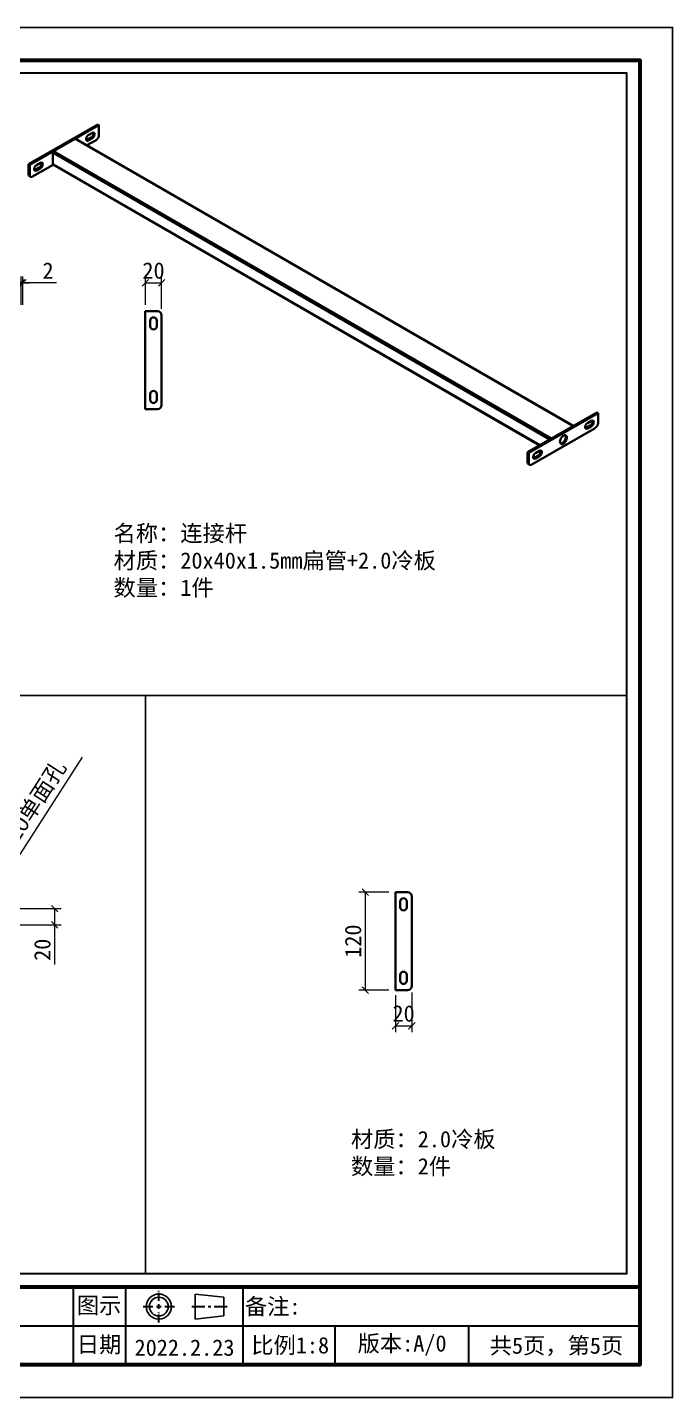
# Model space of a CAD drawing. Header units: inches. Extents: x 15389 to 49212, y -27129 to 13207.
# Drawn here: x 40098 to 40888, y 3752 to 5432 of the extents above; entities that cross this region are included whole.
import ezdxf

# ---------------------------------------------------------------- set-up
doc = ezdxf.new("R2010")
doc.units = ezdxf.units.IN
doc.header["$MEASUREMENT"] = 0
doc.linetypes.add('CENTER2', pattern=[28.575, 19.05, -3.175, 3.175, -3.175])
for name, color, linetype, lineweight in [('图框', 5, 'Continuous', 60), ('粗实线', 7, 'Continuous', 35), ('轮廓线', 7, 'Continuous', 30)]:
    doc.layers.add(name, color=color, linetype=linetype, lineweight=lineweight)
doc.styles.add('ee', font='simfang.ttf')
doc.styles.add('宋体', font='')
doc.styles.add('样式 1', font='')
doc.styles.get('宋体').set_extended_font_data('SimSun')
doc.styles.get('样式 1').set_extended_font_data('SimSun')
doc.dimstyles.new('1-8', dxfattribs={"dimscale": 8, "dimtxt": 2.5, "dimasz": 1, "dimexe": 1, "dimexo": 1, "dimtad": 1, "dimdec": 1, "dimdsep": 46, "dimtxsty": '宋体', "dimblk": 'OBLIQUE', "dimcen": 2.5, "dimclrd": 3, "dimclre": 3, "dimclrt": 256, "dimadec": 0, "dimazin": 0, "dimtfac": 1, "dimtdec": 1, "dimtmove": 1, "dimatfit": 3, "dimfxl": 2, "dimlwd": 9, "dimlwe": 9, "dimarcsym": 1})

# ---------------------------------------------------------------- blocks, each defined once
blk = doc.blocks.new('_Oblique')
at = {"color": 0, "linetype": 'ByBlock', "lineweight": -2}
blk.add_line((-0.5, -0.5), (0.5, 0.5), dxfattribs=at)
blk = doc.blocks.new('*D121')
at = {"color": 3, "linetype": 'Continuous', "lineweight": 9, "transparency": 16777216}
for p, q in [((40090.2, 5091.5), (40090.2, 5126.3)), ((40092.2, 5091.5), (40092.2, 5126.3)), ((40090.2, 5118.3), (40082.2, 5118.3)), ((40090.2, 5118.3), (40092.2, 5118.3)), ((40090.2, 5118.3), (40092.2, 5118.3)), ((40092.2, 5118.3), (40100.2, 5118.3)), ((40133.5, 5118.3), (40092.2, 5118.3))]:
    blk.add_line(p, q, dxfattribs=at)
at = {"layer": 'Defpoints', "color": 0, "transparency": 16777216}
for p in [(40092.2, 5118.3), (40090.2, 5083.5), (40092.2, 5083.5)]:
    blk.add_point(p, dxfattribs=at)
at = {"color": 3, "lineweight": 9, "transparency": 16777216, "xscale": 8, "yscale": 8, "zscale": 8}
blk.add_blockref('_Oblique', (40090.2, 5118.3), dxfattribs=at)
at = {"color": 3, "lineweight": 9, "transparency": 16777216, "xscale": 8, "yscale": 8, "zscale": 8, "rotation": 180}
blk.add_blockref('_Oblique', (40092.2, 5118.3), dxfattribs=at)
at = {"transparency": 16777216, "insert": (40122.9, 5133.3), "char_height": 20, "attachment_point": 5, "style": '宋体'}
blk.add_mtext('2', dxfattribs=at)
blk = doc.blocks.new('*D122')
at = {"color": 3, "linetype": 'Continuous', "lineweight": 9, "transparency": 16777216}
for p, q in [((40242.2, 5091.5), (40242.2, 5126.3)), ((40262.2, 5086.5), (40262.2, 5126.3)), ((40242.2, 5118.3), (40262.2, 5118.3))]:
    blk.add_line(p, q, dxfattribs=at)
at = {"layer": 'Defpoints', "color": 0, "transparency": 16777216}
for p in [(40262.2, 5118.3), (40242.2, 5083.5), (40262.2, 5078.5)]:
    blk.add_point(p, dxfattribs=at)
at = {"color": 3, "lineweight": 9, "transparency": 16777216, "xscale": 8, "yscale": 8, "zscale": 8, "rotation": 180}
blk.add_blockref('_Oblique', (40242.2, 5118.3), dxfattribs=at)
at = {"color": 3, "lineweight": 9, "transparency": 16777216, "xscale": 8, "yscale": 8, "zscale": 8}
blk.add_blockref('_Oblique', (40262.2, 5118.3), dxfattribs=at)
at = {"transparency": 16777216, "insert": (40252.2, 5133.3), "char_height": 20, "attachment_point": 5, "style": '宋体'}
blk.add_mtext('20', dxfattribs=at)
blk = doc.blocks.new('*D113')
at = {"color": 3, "linetype": 'Continuous', "lineweight": 9, "transparency": 16777216}
for p, q in [((40053.4, 4351.1), (40139.1, 4351.1)), ((40131.1, 4331.1), (40131.1, 4351.1)), ((40088.4, 4331.1), (40139.1, 4331.1)), ((40131.1, 4282.7), (40131.1, 4331.1))]:
    blk.add_line(p, q, dxfattribs=at)
at = {"layer": 'Defpoints', "color": 0, "transparency": 16777216}
for p in [(40045.4, 4351.1), (40131.1, 4351.1), (40080.4, 4331.1)]:
    blk.add_point(p, dxfattribs=at)
at = {"color": 3, "lineweight": 9, "transparency": 16777216, "xscale": 8, "yscale": 8, "zscale": 8}
for p, rotation in [((40131.1, 4351.1), 90), ((40131.1, 4331.1), 270)]:
    blk.add_blockref('_Oblique', p, dxfattribs=dict(at, rotation=rotation))
at = {"transparency": 16777216, "insert": (40116.1, 4300.6), "char_height": 20, "attachment_point": 5, "rotation": 90, "style": '宋体'}
blk.add_mtext('20', dxfattribs=at)
blk = doc.blocks.new('*D131')
at = {"color": 3, "linetype": 'Continuous', "lineweight": 9, "transparency": 16777216}
for p in [(40164.7, 4536.6), (40040, 4342.7)]:
    blk.add_line(p, (40050.8, 4359.5), dxfattribs=at)
at = {"layer": 'Defpoints', "color": 0, "transparency": 16777216}
for p in [(40050.8, 4359.5), (40040, 4342.7)]:
    blk.add_point(p, dxfattribs=at)
at = {"color": 3, "lineweight": 9, "transparency": 16777216, "xscale": 8, "yscale": 8, "zscale": 8}
for p, rotation in [((40050.8, 4359.5), 237.2628531139312), ((40040, 4342.7), 57.26285311393117)]:
    blk.add_blockref('_Oblique', p, dxfattribs=dict(at, rotation=rotation))
at = {"transparency": 16777216, "insert": (40096.8, 4464.6), "char_height": 20, "attachment_point": 5, "rotation": 57.2629, "style": '宋体'}
blk.add_mtext('{\\fGulim|b0|i0|c134|p0;2-\\fGulim|b0|i0|c129|p0;∅20}单面孔', dxfattribs=at)
blk = doc.blocks.new('*D133')
at = {"color": 3, "linetype": 'Continuous', "lineweight": 9, "transparency": 16777216}
for p, q in [((40548.7, 4244.9), (40548.7, 4199.4)), ((40568.7, 4248.2), (40568.7, 4199.4)), ((40548.7, 4207.4), (40568.7, 4207.4))]:
    blk.add_line(p, q, dxfattribs=at)
at = {"layer": 'Defpoints', "color": 0, "transparency": 16777216}
for p in [(40548.7, 4252.9), (40568.7, 4256.2), (40568.7, 4207.4)]:
    blk.add_point(p, dxfattribs=at)
at = {"color": 3, "lineweight": 9, "transparency": 16777216, "xscale": 8, "yscale": 8, "zscale": 8, "rotation": 180}
blk.add_blockref('_Oblique', (40548.7, 4207.4), dxfattribs=at)
at = {"color": 3, "lineweight": 9, "transparency": 16777216, "xscale": 8, "yscale": 8, "zscale": 8}
blk.add_blockref('_Oblique', (40568.7, 4207.4), dxfattribs=at)
at = {"transparency": 16777216, "insert": (40558.7, 4222.4), "char_height": 20, "attachment_point": 5, "style": '宋体'}
blk.add_mtext('20', dxfattribs=at)
blk = doc.blocks.new('*D134')
at = {"color": 3, "linetype": 'Continuous', "lineweight": 9, "transparency": 16777216}
for p, q in [((40540.7, 4371.2), (40503.9, 4371.2)), ((40511.9, 4251.2), (40511.9, 4371.2)), ((40540.7, 4251.2), (40503.9, 4251.2))]:
    blk.add_line(p, q, dxfattribs=at)
at = {"layer": 'Defpoints', "color": 0, "transparency": 16777216}
for p in [(40511.9, 4371.2), (40548.7, 4371.2), (40548.7, 4251.2)]:
    blk.add_point(p, dxfattribs=at)
at = {"color": 3, "lineweight": 9, "transparency": 16777216, "xscale": 8, "yscale": 8, "zscale": 8}
for p, rotation in [((40511.9, 4371.2), 90), ((40511.9, 4251.2), 270)]:
    blk.add_blockref('_Oblique', p, dxfattribs=dict(at, rotation=rotation))
at = {"transparency": 16777216, "insert": (40496.9, 4311.2), "char_height": 20, "attachment_point": 5, "rotation": 90, "style": '宋体'}
blk.add_mtext('120', dxfattribs=at)

msp = doc.modelspace()

# ---------------------------------------------------------------- linework, layer by layer
at = {"color": 1}
for p, q in [((38688.38, 4612.41), (40832.38, 4612.41)), ((40242.57, 4612.41), (40242.57, 3903.54))]:
    msp.add_line(p, q, dxfattribs=at)
at = {"color": 14, "lineweight": 25}
for p, q in [((40303.18, 3878.48), (40303.18, 3847.76)), ((40338.38, 3874.64), (40303.18, 3878.48)), ((40338.38, 3874.64), (40338.38, 3851.6)), ((40338.38, 3851.6), (40303.18, 3847.76))]:
    msp.add_line(p, q, dxfattribs=at)
for radius in [15.36, 11.52]:
    msp.add_circle((40258.72, 3863.12), radius, dxfattribs=at)
at = {"layer": 'Defpoints'}
msp.add_lwpolyline([(38512.38, 3751.54), (40888.38, 3751.54), (40888.38, 5431.54), (38512.38, 5431.54)], close=True, dxfattribs=at)
at = {"layer": '图框', "color": 32}
msp.add_lwpolyline([(38672.38, 5391.54), (40848.38, 5391.54), (40848.38, 3791.54), (38672.38, 3791.54)], close=True, dxfattribs=at)
msp.add_lwpolyline([(38672.38, 3887.54), (40848.38, 3887.54)], dxfattribs=at)
at = {"layer": '粗实线'}
for p, q in [((40099.12, 5263.66), (40183.97, 5312.65)), ((40100.54, 5262.85), (40185.39, 5311.83)), ((40183.97, 5312.65), (40185.39, 5311.83)), ((40185.39, 5311.83), (40185.39, 5299.58)), ((40156.11, 5294.93), (40129.81, 5279.75)), ((40766.35, 4942.65), (40156.11, 5294.93)), ((40766.76, 4942.89), (40156.81, 5295)), ((40181.85, 5293.46), (40170.67, 5287)), ((40175.84, 5296.52), (40170.89, 5293.66)), ((40170.89, 5293.66), (40172.31, 5292.85)), ((40172.31, 5299.38), (40177.26, 5302.24)), ((40177.26, 5295.7), (40172.31, 5292.85)), ((40177.26, 5295.7), (40175.84, 5296.52)), ((40180.08, 5300.6), (40178.67, 5301.42)), ((40128.82, 5278.03), (40128.82, 5263.99)), ((40738.06, 4926.32), (40128.82, 5278.03)), ((40740.04, 4927.47), (40129.81, 5279.75)), ((40099.12, 5263.66), (40100.54, 5262.85)), ((40099.12, 5251.41), (40099.12, 5263.66)), ((40100.54, 5250.6), (40100.54, 5262.85)), ((40129.4, 5263.18), (40104.07, 5248.56)), ((40112.2, 5259.78), (40107.25, 5256.93)), ((40108.67, 5262.64), (40113.62, 5265.5)), ((40113.62, 5258.97), (40108.67, 5256.11)), ((40113.62, 5258.97), (40112.2, 5259.78)), ((40115.03, 5264.68), (40116.45, 5263.87)), ((40725.9, 4919.3), (40128.82, 5263.99)), ((40129.11, 5263.35), (40725.49, 4919.06)), ((40099.12, 5251.41), (40100.54, 5250.6)), ((40100.16, 5249.12), (40101.57, 5248.31)), ((40107.25, 5256.93), (40108.67, 5256.11)), ((40257.16, 5083.54), (40242.16, 5083.54)), ((40242.16, 5083.54), (40242.16, 4963.54)), ((40262.16, 4968.54), (40262.16, 5078.54)), ((40248.16, 5072.04), (40248.16, 5065.04)), ((40256.16, 5065.04), (40256.16, 5072.04)), ((40248.16, 4982.04), (40248.16, 4975.04)), ((40256.16, 4975.04), (40256.16, 4982.04)), ((40242.16, 4963.54), (40257.16, 4963.54)), ((40710.77, 4910.57), (40795.62, 4959.55)), ((40712.18, 4909.75), (40797.04, 4958.73)), ((40797.04, 4958.73), (40795.62, 4959.55)), ((40797.04, 4958.73), (40797.04, 4946.49)), ((40793.5, 4940.36), (40715.72, 4895.46)), ((40766.35, 4942.65), (40740.04, 4927.47)), ((40787.49, 4943.42), (40782.54, 4940.57)), ((40783.95, 4939.75), (40782.54, 4940.57)), ((40783.95, 4946.28), (40788.9, 4949.14)), ((40788.9, 4942.61), (40783.95, 4939.75)), ((40787.49, 4943.42), (40788.9, 4942.61)), ((40790.32, 4948.32), (40791.73, 4947.51)), ((40710.77, 4898.32), (40710.77, 4910.57)), ((40712.18, 4909.75), (40710.77, 4910.57)), ((40712.18, 4897.5), (40712.18, 4909.75)), ((40723.85, 4906.69), (40718.9, 4903.83)), ((40720.31, 4909.54), (40725.26, 4912.4)), ((40725.26, 4905.87), (40720.31, 4903.01)), ((40723.85, 4906.69), (40725.26, 4905.87)), ((40728.09, 4910.77), (40726.68, 4911.58)), ((40712.18, 4897.5), (40710.77, 4898.32)), ((40711.8, 4896.03), (40713.22, 4895.21)), ((40720.31, 4903.01), (40718.9, 4903.83)), ((40563.65, 4371.22), (40548.65, 4371.22)), ((40548.65, 4371.22), (40548.65, 4251.22)), ((40554.65, 4359.72), (40554.65, 4352.72)), ((40562.65, 4352.72), (40562.65, 4359.72)), ((40568.65, 4256.22), (40568.65, 4366.22)), ((40554.65, 4269.72), (40554.65, 4262.72)), ((40562.65, 4262.72), (40562.65, 4269.72)), ((40548.65, 4251.22), (40563.65, 4251.22))]:
    msp.add_line(p, q, dxfattribs=at)
at = {"layer": '粗实线', "flags": 128}
for points in [[(40750.37, 4923.63), (40750.5, 4924.92), (40750.89, 4926.29), (40751.52, 4927.64), (40752.34, 4928.9), (40753.3, 4929.98), (40754.34, 4930.81), (40755.4, 4931.35), (40756.42, 4931.55), (40757.31, 4931.41), (40758.04, 4930.94), (40758.55, 4930.16), (40758.82, 4929.12), (40758.82, 4927.89), (40758.55, 4926.55), (40758.04, 4925.18), (40757.31, 4923.86), (40756.42, 4922.69), (40755.4, 4921.72), (40754.34, 4921.03), (40753.3, 4920.66), (40752.34, 4920.63), (40751.52, 4920.94), (40750.89, 4921.57), (40750.5, 4922.49), (40750.37, 4923.63)], [(40756.82, 4931.53), (40757.14, 4930.97), (40757.4, 4929.94), (40757.4, 4928.71), (40757.14, 4927.37), (40756.63, 4925.99), (40755.9, 4924.68), (40755, 4923.5), (40753.99, 4922.54), (40752.93, 4921.85), (40751.88, 4921.48), (40750.99, 4921.43)]]:
    msp.add_lwpolyline(points, dxfattribs=at)
at = {"layer": '粗实线'}
for centre, radius, start, end in [((40156.52, 5294.36), 0.704, 65.69288, 125.61758), ((40171.2, 5294.2), 1.75, 170.78596, 309.20329), ((40175.62, 5294.2), 6.15, 122.60548, 177.39452), ((40169.54, 5295.82), 2.55, 274.29564, 302.10143), ((40172.53, 5301.7), 6.15, 302.60548, 357.39452), ((40178.36, 5300.88), 1.75, 350.78596, 129.20329), ((40173.94, 5300.88), 6.15, 302.60548, 357.39452), ((40176.12, 5301.51), 2.55, 357.89543, 25.70809), ((40177.71, 5299.93), 7.68, 302.60548, 357.39452), ((40130.97, 5277.93), 2.15, 122.60548, 177.39452), ((40111.98, 5257.46), 6.15, 122.60548, 177.39452), ((40108.89, 5264.96), 6.15, 302.60548, 357.39452), ((40114.72, 5264.14), 1.75, 350.78596, 129.20329), ((40110.3, 5264.14), 6.15, 302.60548, 357.39452), ((40112.48, 5264.78), 2.55, 357.89543, 25.70809), ((40129.49, 5263.9), 0.671, 172.74417, 235.94365), ((40101.57, 5251.14), 2.46, 173.70115, 234.98667), ((40102.69, 5250.25), 2.18, 170.78596, 309.20329), ((40107.56, 5257.46), 1.75, 170.78596, 309.20329), ((40105.9, 5259.08), 2.55, 274.29564, 302.10143), ((40252.16, 5072.04), 4, 90, 180), ((40252.16, 5072.04), 4, 0, 90), ((40257.16, 5078.54), 5, 0, 90), ((40252.16, 5065.04), 4, 180, 270), ((40252.16, 5065.04), 4, 270, 0), ((40252.16, 4982.04), 4, 90, 180), ((40252.16, 4975.04), 4, 180, 270), ((40252.16, 4982.04), 4, 0, 90), ((40252.16, 4975.04), 4, 270, 0), ((40257.16, 4968.54), 5, 270, 0), ((40782.85, 4941.1), 1.75, 170.78596, 309.20329), ((40787.27, 4941.1), 6.15, 122.60548, 177.39452), ((40781.19, 4942.73), 2.55, 274.29564, 302.10143), ((40784.18, 4948.6), 6.15, 302.60548, 357.39452), ((40790.01, 4947.79), 1.75, 350.78596, 129.20329), ((40785.59, 4947.79), 6.15, 302.60548, 357.39452), ((40787.77, 4948.42), 2.55, 357.89543, 25.70809), ((40789.36, 4946.84), 7.68, 302.60548, 357.39452), ((40723.63, 4904.37), 6.15, 122.60548, 177.39452), ((40720.54, 4911.86), 6.15, 302.60548, 357.39452), ((40726.37, 4911.05), 1.75, 350.78596, 129.20329), ((40721.95, 4911.05), 6.15, 302.60548, 357.39452), ((40724.13, 4911.68), 2.55, 357.89543, 25.70809), ((40713.15, 4898.01), 2.4, 172.74417, 235.94365), ((40714.34, 4897.15), 2.18, 170.78596, 309.20329), ((40719.21, 4904.37), 1.75, 170.78596, 309.20329), ((40717.55, 4905.99), 2.55, 274.29564, 302.10143), ((40563.65, 4366.22), 5, 0, 90), ((40558.65, 4359.72), 4, 90, 180), ((40558.65, 4352.72), 4, 180, 270), ((40558.65, 4359.72), 4, 0, 90), ((40558.65, 4352.72), 4, 270, 0), ((40558.65, 4269.72), 4, 90, 180), ((40558.65, 4269.72), 4, 0, 90), ((40558.65, 4262.72), 4, 180, 270), ((40558.65, 4262.72), 4, 270, 0), ((40563.65, 4256.22), 5, 270, 0)]:
    msp.add_arc(centre, radius, start, end, dxfattribs=at)
at = {"layer": '轮廓线'}
for p, q in [((40154.22, 3791.54), (40154.22, 3887.54)), ((40218.22, 3791.54), (40218.22, 3887.54)), ((40362.22, 3839.54), (40362.22, 3887.54)), ((39234.22, 3839.54), (40848.38, 3839.54)), ((40362.22, 3791.54), (40362.22, 3839.54)), ((40475.02, 3791.54), (40475.02, 3839.54)), ((40638.76, 3791.54), (40638.76, 3839.54))]:
    msp.add_line(p, q, dxfattribs=at)
at = {"layer": '轮廓线', "color": 4, "linetype": 'CENTER2', "ltscale": 0.5}
for p, q in [((40258.72, 3870.35), (40258.72, 3882.48)), ((40258.72, 3860.28), (40258.72, 3865.96)), ((40258.72, 3843.76), (40258.72, 3855.88))]:
    msp.add_line(p, q, dxfattribs=at)
at = {"layer": '轮廓线', "color": 4, "linetype": 'CENTER2'}
for p, q in [((40239.36, 3863.12), (40251.49, 3863.12)), ((40255.88, 3863.12), (40261.56, 3863.12)), ((40265.95, 3863.12), (40278.08, 3863.12))]:
    msp.add_line(p, q, dxfattribs=at)
at = {"layer": '轮廓线', "color": 4}
for p, q in [((40299.18, 3863.12), (40315.3, 3863.12)), ((40319.3, 3863.12), (40322.41, 3863.12)), ((40326.41, 3863.12), (40342.38, 3863.12))]:
    msp.add_line(p, q, dxfattribs=at)
at = {"layer": '轮廓线', "color": 7}
msp.add_lwpolyline([(38688.38, 3903.54), (40832.38, 3903.54), (40832.38, 5375.54), (38688.38, 5375.54)], close=True, dxfattribs=at)

# ---------------------------------------------------------------- texts
at = {"color": 7, "lineweight": 15, "char_height": 20, "attachment_point": 4, "style": 'ee'}
for s, insert, width in [('\\P名称：{\\fSimSun|b1|i0|c134|p2;\\C256;连接杆\\P}材质：20x40x1.5mm扁管+2.0冷板\\P数量：1件', (40203.25, 4793.45), 533.1676), ('\\P材质：2.0冷板\\P数量：2件', (40494.21, 4067.31), 418.1733)]:
    msp.add_mtext(s, dxfattribs=dict(at, insert=insert, width=width))
at = {"layer": '轮廓线', "char_height": 20, "attachment_point": 5, "style": '样式 1'}
for s, insert, width in [('{\\fSimSun|b1|i0|c134|p2;图示}', (40185.45, 3863.54), 149.7729), ('{\\fSimSun|b1|i0|c134|p2;备注:}', (40398.28, 3862.27), 149.7729), ('{\\fSimSun|b1|i0|c134|p2;版本:A/0}', (40556.89, 3815.54), 163.7382), ('{\\fSimSun|b1|i0|c134|p2;日期}', (40185.45, 3815.54), 149.7729), ('{\\fSimSun|b1|i0|c134|p2;2022.2.23}', (40290.22, 3812.64), 144), ('{\\fSimSun|b1|i0|c134|p2;比例1:8}', (40419.73, 3814.64), 135.4819), ('{\\fSimSun|b1|i0|c134|p2;共5页，第5页}', (40746.04, 3813.88), 230.0387)]:
    msp.add_mtext(s, dxfattribs=dict(at, insert=insert, width=width))

# ---------------------------------------------------------------- dimensions: what is measured, and where the dimension line sits
at = {"color": 1}
for base, p1, p2, picture, middle in [((40092.24, 5118.28), (40090.24, 5083.54), (40092.24, 5083.54), '*D121', (40122.95, 5111.46)), ((40262.16, 5118.28), (40242.16, 5083.54), (40262.16, 5078.54), '*D122', (40252.16, 5118.28)), ((40568.65, 4207.37), (40548.65, 4252.88), (40568.65, 4256.22), '*D133', (40558.65, 4207.37))]:
    dim = msp.add_linear_dim(base=base, p1=p1, p2=p2, dimstyle='1-8', dxfattribs=at)
    dim.commit()
    dim.dimension.update_dxf_attribs({"geometry": picture, "text_midpoint": middle, "dimtype": 160})
dim = msp.add_diameter_dim_2p(p1=(40040.03, 4342.66), p2=(40050.85, 4359.48), text='{\\fGulim|b0|i0|c134|p0;2-\\fGulim|b0|i0|c129|p0;<>}单面孔', dimstyle='1-8', dxfattribs=at)
dim.commit()
dim.dimension.update_dxf_attribs({"geometry": '*D131', "text_midpoint": (40096.82, 4464.61)})
dim = msp.add_linear_dim(base=(40511.9, 4371.22), p1=(40548.65, 4251.22), p2=(40548.65, 4371.22), angle=90, dimstyle='1-8', dxfattribs=at)
dim.commit()
dim.dimension.update_dxf_attribs({"geometry": '*D134', "text_midpoint": (40496.9, 4311.22)})
dim = msp.add_linear_dim(base=(40131.08, 4351.07), p1=(40080.44, 4331.07), p2=(40045.44, 4351.07), angle=90, dimstyle='1-8', dxfattribs=at)
dim.commit()
dim.dimension.update_dxf_attribs({"geometry": '*D113', "text_midpoint": (40131.08, 4300.59), "dimtype": 160})

doc.saveas('drawing.dxf')
